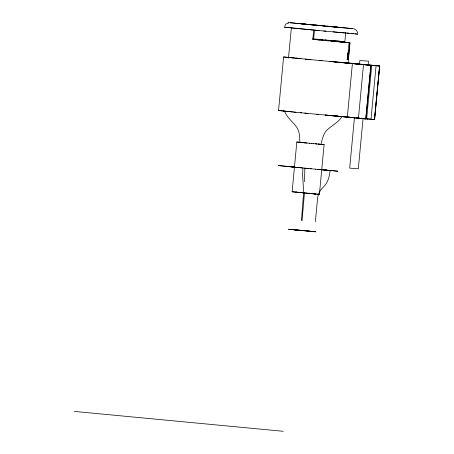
<?xml version="1.0" encoding="UTF-8"?>
<svg xmlns="http://www.w3.org/2000/svg" width="454" height="454" viewBox="0 0 454 454"><rect width="100%" height="100%" fill="white"/><g stroke="black" fill="none" stroke-linecap="round" stroke-linejoin="round"><path stroke-width="0.68" d="M303.63 191.707L302.625 175.261L302.914 168.014M303.595 192.746L301.467 220.548M304.413 193.109L302.08 220.593M304.855 168.156L304.492 181.651M296.014 112.269L278.546 110.526L283.608 56.966L288.846 57.437M288.483 58.14L291.349 27.853L291.803 27.876M304.032 192.933L292.121 191.77L296.82 142.028L300.514 142.346M312.817 39.367L313.697 30.066L314.474 30.123L313.595 39.424L312.817 39.367L320.411 40.06M315.382 221.648L317.488 199.363C317.704 194.511 319.985 189.999 323.606 186.804C328.004 182.576 329.564 176.379 330.075 170.488M307.75 193.285L319.4 194.352L324.105 144.605L320.774 144.264M329.837 40.378L344.853 41.74L345.681 32.983L345.182 32.921M346.833 59.474L347.418 59.531L349.007 42.71L326.88 40.667M347.458 59.531L348.269 59.593L349.875 42.778L338.707 41.632M348.07 63.163L349.994 42.778L346.669 42.489L347.531 42.551M354.472 117.501L349.688 168.133L358.314 168.78L363.104 118.142M359.46 64.757L359.857 60.535L368.489 61.182L368.086 65.399M370.907 65.342L365.828 118.903L325.172 115.049L365.748 118.897L370.85 65.336L363.864 64.672M335.444 61.971L379.68 65.995L374.618 119.561L366.662 118.823L371.73 65.257L372.473 65.314M371.009 119.226L376.071 65.665L371.73 65.257M374.431 119.544L379.68 65.995M374.522 119.555L379.544 65.983L376.372 65.694M320.955 144.599C322.306 138.913 323.481 132.426 328.497 128.726C332.947 124.969 338.378 122.109 341.618 117.121M284.601 26.304L286.213 23.829L288.948 22.706M289.011 22.7L288.001 22.882M345.681 32.983L344.824 32.926M324.105 144.605L315.28 143.804M292.121 191.77L296.825 192.178M338.877 41.178L333.009 40.673M278.546 110.526L283.324 110.924M337.838 171.215L315.297 169.143M288.585 229.236L297.745 230.07M348.269 59.593L347.696 59.536L347.633 53.169M288.392 57.403L287.944 57.374L306.791 59.258M330.773 61.528L330.234 61.489L370.81 65.336M359.557 64.258L360.164 64.303L352.389 63.594L347.327 117.16L347.866 117.194M363.909 64.672L363.501 64.644L358.439 118.21L358.842 118.239M365.748 118.897L363.677 118.693M358.802 118.233L363.098 118.636M366.662 118.823L367.411 118.874M340.386 62.243L339.694 62.192L341.073 62.323M347.951 62.975L362.406 64.343M372.382 65.308L372.819 65.336M363.03 118.46L361.049 118.284M367.32 118.869L367.757 118.903L365.674 118.704M283.784 111.003L284.386 111.048M287.059 27.399L284.42 27.195L313.697 30.066M345.381 116.894L347.957 117.098L346.867 116.962M287.813 27.461L291.576 27.796M344.121 32.87L333.043 31.865M292.126 57.72L293.295 57.823M348.139 63.015L356.225 63.764M341.703 116.434L344.802 116.735M344.359 116.809L330.217 115.52M319.378 144.179L318.35 144.083M297.313 192.246L295.838 192.121L302.285 192.763M335.563 115.997L343.621 116.689L342.044 116.502M294.379 167.061L289.431 166.635L302.262 167.912M297.875 192.292L299.265 192.422M331.88 26.741L342.719 27.705L329.099 26.343M331.074 41.059L342.554 42.074L338.525 41.649M296.428 58.084L297.745 58.208M333.911 61.818L335.733 61.982M338.224 62.232L329.4 61.415M339.098 62.294L348.683 63.123L347.73 63.004M328.849 115.378L333.162 115.793M303.964 142.675L304.776 142.755M317.675 169.365L326.755 170.165L321.71 169.643M297.938 192.28L300.94 192.575M310.576 193.546L315.683 194L312.551 193.676M295.429 229.86L292.348 229.588L296.019 229.968M307.313 231.035L312.136 231.461L308.953 231.137M315.661 25.032L328.157 26.253M313.22 24.845L300.44 23.704L317.902 25.43M324.843 26.088L289.856 22.706L321.29 25.6M331.931 26.786L322.607 25.912M330.921 26.655L353.314 28.704L327.101 26.116M323.657 30.991L326.04 31.212M322.34 39.68L326.222 40.043M325.217 39.969L332.214 40.622M316.154 39.492L317.374 39.617M322.544 40.264L328.259 40.826M330.047 61.455L307.466 59.338M349.909 117.211L346.873 116.928M316.608 114.238L318.753 114.436M326.948 115.203L304.787 113.131M326.659 115.191L331.079 115.605M303.839 142.652L305.099 142.766M311.489 143.453L313.419 143.629M313.203 143.623L317.085 143.986M294.669 167.038L278.342 165.585L308.828 168.536M310.156 168.661L315.558 169.206M303.022 192.757L306.915 193.12M299.135 192.394L304.73 192.927M306.791 193.194L308.499 193.364M298.794 230.155L301.121 230.388M295.214 229.82L300.423 230.32M303.317 230.666L304.691 230.808M304.708 230.797L315.853 231.818L305.985 230.848M307.432 29.493L357.803 34.135L355.21 33.84M315.218 30.191L319.026 30.554M312.766 38.789L319.69 39.43M318.203 39.311L322.834 39.748M321.188 39.969L322.272 40.071M317.55 39.816L322.817 40.315M379.584 65.989L361.719 64.286M305.145 59.116L310.905 59.65M350.301 63.384L341.147 62.493M319.678 60.501L322.153 60.734M359.426 118.102L356.651 117.853L359.165 118.097M360.816 118.239L363.592 118.505M342.202 116.474L344.955 116.723M346.584 116.894L349.773 117.183M354.591 117.643L351.146 117.325L354.052 117.603M365.481 118.693L374.618 119.561M300.077 112.683L307.965 113.421M309.622 143.271L302.966 142.63M309.305 143.26L311.875 143.498M305.02 168.213L311.382 168.814M308.135 193.239L310.536 193.466M307.489 193.188L308.357 193.273M303.386 192.882L307.176 193.239M303.63 230.609L308.283 231.058M303.947 230.655L296.156 229.996M299.844 230.348L303.726 230.717M74.32 411.42L283.239 431.3M306.274 29.351L296.553 28.403M330.654 40.883L331.936 41.002M301.076 58.708L283.614 56.971M293.551 112.053L301.728 112.825M342.418 116.678L336.125 116.059M306.989 143.021L296.82 142.028M321.943 169.614L337.833 171.209M310.962 193.523L311.779 193.603L309.236 193.359M312.914 193.693L316.069 194.006M298.454 230.201L288.585 229.236M346.782 33L349.103 33.227M335.512 41.354L336.573 41.456M292.626 111.939L283.37 111.009M351.18 33.431L353.808 33.698M295.991 28.347L291.349 27.853M341.76 41.41L338.576 41.138M343.054 116.565L344.245 116.689M318.589 144.066L319.582 144.168M301.791 142.516L302.336 142.567M316.937 194.091L319.4 194.352M342.872 41.518L344.853 41.74M354.194 28.869L356.668 30.48L357.792 33.216M284.772 111.746C287.257 117.841 292.824 121.837 296.587 127.063C299.856 131.512 299.572 137.369 299.912 142.613"/></g></svg>
